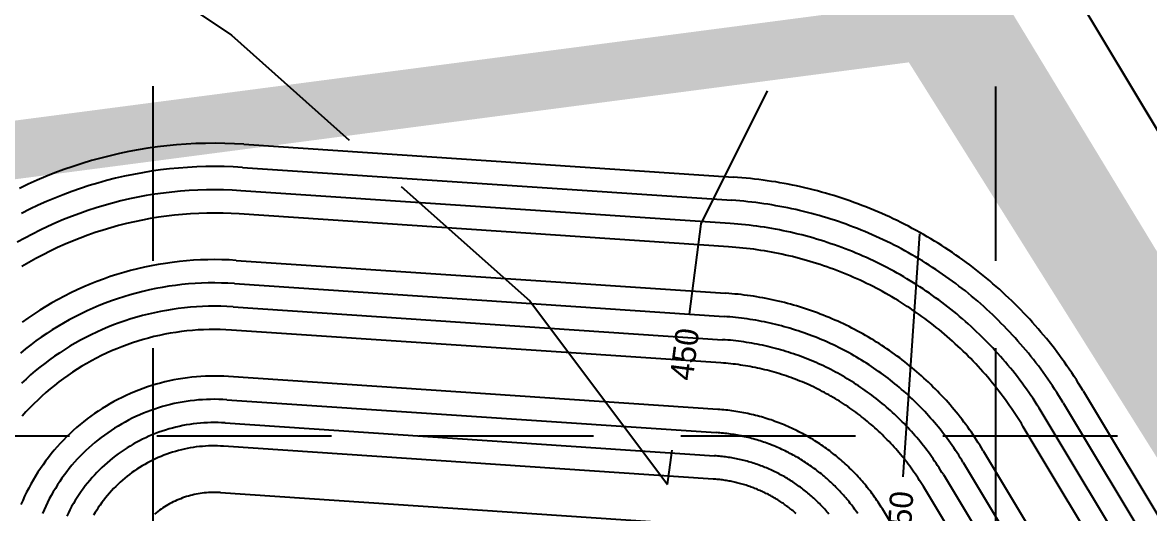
# Model space of a CAD drawing. Header units: inches. Extents: x 2439273 to 2445077, y 7048639 to 7057917.
# Drawn here: x 2442731.7 to 2442925.3, y 7055580.8 to 7055665.1 of the extents above; entities that cross this region are included whole.
import ezdxf
from ezdxf.enums import TextEntityAlignment as Align

# ---------------------------------------------------------------- set-up
doc = ezdxf.new("R2010")
doc.units = ezdxf.units.IN
doc.header["$LTSCALE"] = 300
doc.header["$MEASUREMENT"] = 0
for name, pattern in [('DASHED', [0.29, 0.25, -0.04]), ('DASHEDX2', [0.165, 0.125, -0.04]), ('HIDDEN', [0.375, 0.25, -0.125]), ('PHANTOM', [4.25, 3.5, -0.15, 0.15, -0.15, 0.15, -0.15])]:
    doc.linetypes.add(name, pattern=pattern)
for name, color, linetype in [('BOUNDARY', 24, 'PHANTOM'), ('DRAINAGE_AREA', 250, 'DASHEDX2'), ('EC', 43, 'DASHEDX2'), ('GRID', 254, 'HIDDEN'), ('LIMITS OF DISTURBANCE', 1, 'HIDDEN'), ('new', 3, 'Continuous'), ('PC', 43, 'DASHEDX2')]:
    doc.layers.add(name, color=color, linetype=linetype)
doc.styles.add('TMODELF', font='tmodelf')

msp = doc.modelspace()

# ---------------------------------------------------------------- linework, layer by layer
at = {"layer": 'BOUNDARY', "color": 7, "linetype": 'Continuous', "flags": 128}
msp.add_lwpolyline([(2442876.18, 7055168.29), (2442523.23, 7055757.19), (2442523.23, 7055757.19, 0.076861), (2442876.71, 7055729.81), (2442876.71, 7055729.81), (2443140.66, 7055289.99)], format="xyb", dxfattribs=at)
msp.add_lwpolyline([(2442876.71, 7055729.81), (2443140.66, 7055289.99)], dxfattribs=at)
at = {"layer": 'DRAINAGE_AREA', "color": 7, "linetype": 'DASHED', "const_width": 12, "flags": 128}
msp.add_lwpolyline([(2443106.66, 7052755.35), (2443096.8, 7052982.69), (2443073, 7053091.07), (2443087.96, 7053145.28), (2443138.25, 7053196.62), (2443245.64, 7053250.43), (2443396.74, 7053396.94), (2443402.06, 7053410.98), (2443400.1, 7053435.17), (2443361.75, 7053581.78), (2443355.66, 7053626.05), (2443360.45, 7053690.9), (2443396.83, 7053883.3), (2443421.37, 7054049.31), (2443414.77, 7054126.49), (2443427.59, 7054140.78), (2443497.6, 7054080.11), (2443546.45, 7054074.82), (2443599.67, 7054089.86), (2443685.52, 7054148.73), (2443804.94, 7054275.14), (2443922.68, 7054400.33), (2443990.83, 7054505.4), (2444058.57, 7054642.79), (2444106.47, 7054805.37), (2444125.27, 7054960.81), (2444123.2, 7055116.72), (2444064.64, 7055322.88), (2444010.18, 7055463.55), (2443984.7, 7055528.55), (2443959.04, 7055566.29), (2443932.51, 7055584.7), (2443905.48, 7055590.74), (2443851.57, 7055589.55), (2443765.99, 7055561.71), (2443663.38, 7055510.99), (2443526.32, 7055444.97), (2443425.34, 7055399.43), (2443302.28, 7055347.44), (2443212.92, 7055306.2), (2443135.2, 7055270.14), (2442881.65, 7055688.23), (2442876.71, 7055729.81), (2442799.41, 7055726.7), (2442738.04, 7055727.32), (2442685.42, 7055731.26), (2442624.65, 7055737.58), (2442572.25, 7055746.95), (2442523.23, 7055757.19), (2442430.32, 7055787.75), (2442371.93, 7055810.61), (2442291.41, 7055853.15), (2442173.1, 7055922.06), (2442058.06, 7055991.09), (2441727.23, 7056189.12), (2441528.98, 7056300.85), (2441427.34, 7056352.17), (2441386.01, 7056367.81), (2441347.42, 7056379.61), (2441243.61, 7056401.56), (2441166.77, 7056414.97), (2441045.88, 7056423.53), (2440971.8, 7056416.89), (2440887.42, 7056397.1), (2440803.2, 7056370.56), (2440808.87, 7056305.65), (2440829.52, 7056148.48), (2440839.18, 7056106.98), (2440849.31, 7056074.16), (2440863.85, 7056044.5), (2440887.71, 7056006.48), (2440936.05, 7055957.6), (2441004.91, 7055891.69), (2441064.92, 7055847.87)], dxfattribs=at)
at = {"layer": 'EC', "color": 43, "linetype": 'DASHED', "flags": 128}
for points in [[(2442393.91, 7055751.51), (2442398.75, 7055751.5), (2442427.61, 7055750.56), (2442535.79, 7055714.36), (2442541.08, 7055712.88), (2442545.89, 7055711.6), (2442615.51, 7055699.02), (2442623.72, 7055682.64), (2442647.68, 7055686.76), (2442695.8, 7055673.38), (2442755.31, 7055671.19), (2442767.58, 7055662.95), (2442818.81, 7055617.27), (2442842.48, 7055585.71), (2442844.49, 7055601.25)], [(2442846.27, 7055615), (2442848.28, 7055630.55), (2442859.64, 7055653.36)], [(2442885.77, 7055628.83), (2442882.91, 7055587.05)]]:
    msp.add_lwpolyline(points, dxfattribs=at)
at = {"layer": 'GRID', "linetype": 'HIDDEN', "ltscale": 0.4}
for p, q in [((2442754.12, 7049369.17), (2442754.12, 7057765.42)), ((2442898.88, 7049369.15), (2442898.88, 7057765.42)), ((2439424.76, 7055594.1), (2444925.44, 7055594.1))]:
    msp.add_line(p, q, dxfattribs=at)
at = {"layer": 'LIMITS OF DISTURBANCE', "linetype": 'HIDDEN', "const_width": 10, "flags": 128}
msp.add_lwpolyline([(2442886.99, 7052945.51), (2442895.43, 7053179.56), (2442913.36, 7053306.08), (2442998.8, 7053329.28), (2443093.73, 7053267.07), (2443296.25, 7053331.38), (2443338.44, 7053257.58), (2443392.24, 7053315.57), (2443340.55, 7053361.96), (2443447.09, 7053414.68), (2443517.82, 7053314.09), (2443574.97, 7053356.59), (2443489.91, 7053468.17), (2443446.06, 7053438.95), (2443383.6, 7053614.29), (2443418.05, 7053884.17), (2443327.03, 7054031.84), (2443323.07, 7054052.94), (2443416.73, 7054128.1), (2443524.9, 7054050.3), (2443573.71, 7054048.98), (2443787.41, 7054200.62), (2444024.68, 7054478.24), (2444110.5, 7054653.51), (2444155.29, 7054902.89), (2444160.77, 7055069.77), (2444147.31, 7055200.65), (2444077.57, 7055450.67), (2443950.4, 7055673.72), (2443333.94, 7055400.63), (2443359.36, 7055365.05), (2443134.35, 7055268.48), (2442886.46, 7055663.65), (2442672.88, 7055635.7), (2442663.99, 7055558.19), (2442899.02, 7055169.89), (2442892.76, 7055099.78), (2442914.05, 7055045.94), (2443178.35, 7054615.25), (2442985.45, 7054501.31), (2442726.73, 7054920.14), (2442733.57, 7054854.12), (2442852.43, 7053970.46), (2442450.39, 7053675.08), (2441832.15, 7054504.96), (2441778.69, 7054488.78), (2441880.34, 7054326.59), (2442122.98, 7053975.48), (2442344.49, 7053665.13), (2442528.89, 7053430.2), (2442805.16, 7053043.91), (2442834.55, 7052997.62)], close=True, dxfattribs=at)
at = {"layer": 'new', "color": 3, "linetype": 'PHANTOM', "flags": 128}
msp.add_lwpolyline([(2442876.18, 7055168.29), (2442523.23, 7055757.19), (2442523.23, 7055757.19, 0.076861), (2442876.71, 7055729.81), (2442876.71, 7055729.81), (2443140.66, 7055289.99)], format="xyb", dxfattribs=at)
at = {"layer": 'PC', "color": 24, "linetype": 'Continuous', "flags": 128}
for points in [[(2442769.73, 7055644.21), (2442768.08, 7055644.3), (2442766.42, 7055644.35), (2442764.77, 7055644.38), (2442763.11, 7055644.36), (2442761.46, 7055644.31), (2442759.8, 7055644.22), (2442758.15, 7055644.1), (2442756.51, 7055643.94), (2442754.86, 7055643.75), (2442753.22, 7055643.51), (2442751.59, 7055643.25), (2442749.96, 7055642.95), (2442748.34, 7055642.61), (2442746.73, 7055642.24), (2442745.13, 7055641.83), (2442743.53, 7055641.39), (2442741.95, 7055640.91), (2442740.37, 7055640.4), (2442738.81, 7055639.85), (2442737.26, 7055639.27), (2442735.72, 7055638.66), (2442734.2, 7055638.02), (2442732.69, 7055637.34), (2442731.19, 7055636.62)], [(2442769.73, 7055644.21), (2442853.79, 7055638.56)], [(2442769.46, 7055640.21), (2442767.89, 7055640.3), (2442766.33, 7055640.36), (2442764.76, 7055640.38), (2442763.19, 7055640.36), (2442761.62, 7055640.31), (2442760.06, 7055640.23), (2442758.5, 7055640.11), (2442756.93, 7055639.96), (2442755.38, 7055639.78), (2442753.82, 7055639.56), (2442752.28, 7055639.31), (2442750.74, 7055639.02), (2442749.2, 7055638.7), (2442747.67, 7055638.35), (2442746.15, 7055637.96), (2442744.64, 7055637.54), (2442743.14, 7055637.09), (2442741.65, 7055636.61), (2442740.17, 7055636.09), (2442738.7, 7055635.54), (2442737.24, 7055634.96), (2442735.8, 7055634.35), (2442734.37, 7055633.71), (2442732.95, 7055633.03), (2442731.55, 7055632.33)], [(2442769.46, 7055640.21), (2442853.52, 7055634.57)], [(2442913.86, 7055601.84), (2442913.48, 7055602.46), (2442913.09, 7055603.08), (2442912.7, 7055603.7), (2442912.31, 7055604.32), (2442911.9, 7055604.93), (2442911.49, 7055605.53), (2442911.08, 7055606.14), (2442910.66, 7055606.74), (2442910.23, 7055607.33), (2442909.8, 7055607.92), (2442909.36, 7055608.51), (2442908.92, 7055609.09), (2442908.47, 7055609.67), (2442908.01, 7055610.24), (2442907.55, 7055610.81), (2442907.08, 7055611.38), (2442906.61, 7055611.94), (2442906.14, 7055612.49), (2442905.65, 7055613.04), (2442905.17, 7055613.59), (2442904.68, 7055614.13), (2442904.18, 7055614.67), (2442903.67, 7055615.2), (2442903.17, 7055615.73), (2442902.65, 7055616.25), (2442902.14, 7055616.77), (2442901.61, 7055617.28), (2442901.08, 7055617.78), (2442900.55, 7055618.29), (2442900.01, 7055618.78), (2442899.47, 7055619.28), (2442898.93, 7055619.76), (2442898.37, 7055620.24), (2442897.82, 7055620.72), (2442897.26, 7055621.19), (2442896.69, 7055621.65), (2442896.12, 7055622.11), (2442895.55, 7055622.57), (2442894.97, 7055623.02), (2442894.39, 7055623.46), (2442893.8, 7055623.9), (2442893.21, 7055624.33), (2442892.61, 7055624.75), (2442892.01, 7055625.17), (2442891.41, 7055625.59), (2442890.8, 7055626), (2442890.19, 7055626.4), (2442889.58, 7055626.8), (2442888.96, 7055627.19), (2442888.33, 7055627.57), (2442887.71, 7055627.95), (2442887.08, 7055628.32), (2442886.44, 7055628.69), (2442885.81, 7055629.05), (2442885.17, 7055629.4), (2442884.52, 7055629.75), (2442883.87, 7055630.1), (2442883.22, 7055630.43), (2442882.57, 7055630.76), (2442881.91, 7055631.08), (2442881.25, 7055631.4), (2442880.59, 7055631.71), (2442879.92, 7055632.01), (2442879.26, 7055632.31), (2442878.58, 7055632.6), (2442877.91, 7055632.89), (2442877.23, 7055633.17), (2442876.55, 7055633.44), (2442875.87, 7055633.7), (2442875.19, 7055633.96), (2442874.5, 7055634.21), (2442873.81, 7055634.46), (2442873.12, 7055634.7), (2442872.42, 7055634.93), (2442871.73, 7055635.15), (2442871.03, 7055635.37), (2442870.33, 7055635.58), (2442869.62, 7055635.79), (2442868.92, 7055635.99), (2442868.21, 7055636.18), (2442867.5, 7055636.36), (2442866.79, 7055636.54), (2442866.08, 7055636.71), (2442865.37, 7055636.88), (2442864.65, 7055637.03), (2442863.94, 7055637.18), (2442863.22, 7055637.33), (2442862.5, 7055637.46), (2442861.78, 7055637.59), (2442861.06, 7055637.72), (2442860.34, 7055637.83), (2442859.61, 7055637.94), (2442858.89, 7055638.04), (2442858.16, 7055638.14), (2442857.43, 7055638.22), (2442856.71, 7055638.3), (2442855.98, 7055638.38), (2442855.25, 7055638.44), (2442854.52, 7055638.5), (2442853.79, 7055638.56)], [(2442769.19, 7055636.22), (2442767.71, 7055636.31), (2442766.23, 7055636.36), (2442764.75, 7055636.38), (2442763.27, 7055636.36), (2442761.79, 7055636.32), (2442760.31, 7055636.24), (2442758.84, 7055636.13), (2442757.36, 7055635.99), (2442755.89, 7055635.81), (2442754.43, 7055635.61), (2442752.96, 7055635.37), (2442751.51, 7055635.1), (2442750.06, 7055634.8), (2442748.61, 7055634.46), (2442747.18, 7055634.1), (2442745.75, 7055633.7), (2442744.33, 7055633.28), (2442742.93, 7055632.82), (2442741.53, 7055632.33), (2442740.14, 7055631.81), (2442738.76, 7055631.26), (2442737.4, 7055630.69), (2442736.05, 7055630.08), (2442734.71, 7055629.44), (2442733.39, 7055628.77), (2442732.08, 7055628.08), (2442730.79, 7055627.36)], [(2442853.25, 7055630.57), (2442769.19, 7055636.22)], [(2442910.43, 7055599.78), (2442910.07, 7055600.37), (2442909.71, 7055600.96), (2442909.33, 7055601.55), (2442908.96, 7055602.13), (2442908.58, 7055602.71), (2442908.19, 7055603.28), (2442907.79, 7055603.85), (2442907.4, 7055604.42), (2442906.99, 7055604.98), (2442906.58, 7055605.54), (2442906.17, 7055606.1), (2442905.75, 7055606.65), (2442905.32, 7055607.2), (2442904.89, 7055607.74), (2442904.45, 7055608.28), (2442904.01, 7055608.81), (2442903.57, 7055609.35), (2442903.11, 7055609.87), (2442902.66, 7055610.39), (2442902.2, 7055610.91), (2442901.73, 7055611.42), (2442901.26, 7055611.93), (2442900.78, 7055612.44), (2442900.3, 7055612.94), (2442899.81, 7055613.43), (2442899.32, 7055613.92), (2442898.83, 7055614.41), (2442898.33, 7055614.89), (2442897.82, 7055615.36), (2442897.31, 7055615.83), (2442896.8, 7055616.3), (2442896.28, 7055616.76), (2442895.76, 7055617.22), (2442895.23, 7055617.67), (2442894.7, 7055618.11), (2442894.16, 7055618.55), (2442893.63, 7055618.99), (2442893.08, 7055619.42), (2442892.53, 7055619.84), (2442891.98, 7055620.26), (2442891.42, 7055620.68), (2442890.86, 7055621.09), (2442890.3, 7055621.49), (2442889.73, 7055621.89), (2442889.16, 7055622.28), (2442888.59, 7055622.67), (2442888.01, 7055623.05), (2442887.42, 7055623.42), (2442886.84, 7055623.79), (2442886.25, 7055624.16), (2442885.65, 7055624.52), (2442885.06, 7055624.87), (2442884.46, 7055625.22), (2442883.85, 7055625.56), (2442883.25, 7055625.9), (2442882.64, 7055626.23), (2442882.02, 7055626.55), (2442881.41, 7055626.87), (2442880.79, 7055627.18), (2442880.17, 7055627.49), (2442879.54, 7055627.79), (2442878.91, 7055628.08), (2442878.28, 7055628.37), (2442877.65, 7055628.65), (2442877.01, 7055628.93), (2442876.37, 7055629.2), (2442875.73, 7055629.46), (2442875.09, 7055629.72), (2442874.44, 7055629.97), (2442873.79, 7055630.21), (2442873.14, 7055630.45), (2442872.49, 7055630.68), (2442871.83, 7055630.91), (2442871.17, 7055631.13), (2442870.51, 7055631.34), (2442869.85, 7055631.55), (2442869.19, 7055631.75), (2442868.52, 7055631.94), (2442867.85, 7055632.13), (2442867.19, 7055632.31), (2442866.51, 7055632.49), (2442865.84, 7055632.66), (2442865.17, 7055632.82), (2442864.49, 7055632.97), (2442863.81, 7055633.12), (2442863.14, 7055633.26), (2442862.45, 7055633.4), (2442861.77, 7055633.53), (2442861.09, 7055633.65), (2442860.41, 7055633.77), (2442859.72, 7055633.88), (2442859.04, 7055633.98), (2442858.35, 7055634.08), (2442857.66, 7055634.17), (2442856.97, 7055634.25), (2442856.28, 7055634.33), (2442855.59, 7055634.4), (2442854.9, 7055634.46), (2442854.21, 7055634.52), (2442853.52, 7055634.57)], [(2442768.92, 7055632.23), (2442767.53, 7055632.31), (2442766.14, 7055632.36), (2442764.75, 7055632.38), (2442763.35, 7055632.36), (2442761.96, 7055632.32), (2442760.57, 7055632.25), (2442759.18, 7055632.14), (2442757.79, 7055632.01), (2442756.41, 7055631.84), (2442755.03, 7055631.65), (2442753.65, 7055631.43), (2442752.28, 7055631.17), (2442750.92, 7055630.89), (2442749.56, 7055630.57), (2442748.21, 7055630.23), (2442746.86, 7055629.86), (2442745.53, 7055629.46), (2442744.2, 7055629.03), (2442742.89, 7055628.57), (2442741.58, 7055628.08), (2442740.29, 7055627.56), (2442739, 7055627.02), (2442737.73, 7055626.45), (2442736.47, 7055625.85), (2442735.23, 7055625.22), (2442734, 7055624.57), (2442732.78, 7055623.89), (2442731.58, 7055623.18)], [(2442852.98, 7055626.58), (2442768.92, 7055632.23)], [(2442907, 7055597.72), (2442906.66, 7055598.28), (2442906.32, 7055598.84), (2442905.97, 7055599.39), (2442905.61, 7055599.94), (2442905.25, 7055600.49), (2442904.88, 7055601.03), (2442904.51, 7055601.57), (2442904.13, 7055602.1), (2442903.75, 7055602.64), (2442903.37, 7055603.16), (2442902.97, 7055603.69), (2442902.58, 7055604.21), (2442902.17, 7055604.73), (2442901.77, 7055605.24), (2442901.36, 7055605.75), (2442900.94, 7055606.25), (2442900.52, 7055606.76), (2442900.09, 7055607.25), (2442899.66, 7055607.75), (2442899.22, 7055608.23), (2442898.78, 7055608.72), (2442898.34, 7055609.2), (2442897.89, 7055609.68), (2442897.43, 7055610.15), (2442896.97, 7055610.61), (2442896.51, 7055611.08), (2442896.04, 7055611.54), (2442895.57, 7055611.99), (2442895.09, 7055612.44), (2442894.61, 7055612.88), (2442894.13, 7055613.32), (2442893.64, 7055613.76), (2442893.14, 7055614.19), (2442892.65, 7055614.61), (2442892.14, 7055615.04), (2442891.64, 7055615.45), (2442891.13, 7055615.86), (2442890.62, 7055616.27), (2442890.1, 7055616.67), (2442889.58, 7055617.07), (2442889.05, 7055617.46), (2442888.52, 7055617.84), (2442887.99, 7055618.22), (2442887.45, 7055618.6), (2442886.91, 7055618.97), (2442886.37, 7055619.34), (2442885.82, 7055619.7), (2442885.27, 7055620.05), (2442884.72, 7055620.4), (2442884.16, 7055620.75), (2442883.6, 7055621.09), (2442883.04, 7055621.42), (2442882.47, 7055621.75), (2442881.9, 7055622.07), (2442881.33, 7055622.39), (2442880.75, 7055622.7), (2442880.17, 7055623), (2442879.59, 7055623.3), (2442879, 7055623.6), (2442878.42, 7055623.89), (2442877.83, 7055624.17), (2442877.23, 7055624.45), (2442876.64, 7055624.72), (2442876.04, 7055624.99), (2442875.44, 7055625.25), (2442874.83, 7055625.5), (2442874.23, 7055625.75), (2442873.62, 7055625.99), (2442873.01, 7055626.23), (2442872.4, 7055626.46), (2442871.78, 7055626.69), (2442871.17, 7055626.91), (2442870.55, 7055627.12), (2442869.92, 7055627.33), (2442869.3, 7055627.53), (2442868.68, 7055627.73), (2442868.05, 7055627.92), (2442867.42, 7055628.1), (2442866.79, 7055628.28), (2442866.16, 7055628.45), (2442865.52, 7055628.61), (2442864.89, 7055628.77), (2442864.25, 7055628.92), (2442863.61, 7055629.07), (2442862.97, 7055629.21), (2442862.33, 7055629.35), (2442861.69, 7055629.47), (2442861.05, 7055629.6), (2442860.4, 7055629.71), (2442859.76, 7055629.82), (2442859.11, 7055629.93), (2442858.46, 7055630.02), (2442857.81, 7055630.11), (2442857.16, 7055630.2), (2442856.51, 7055630.28), (2442855.86, 7055630.35), (2442855.21, 7055630.41), (2442854.56, 7055630.47), (2442853.91, 7055630.53), (2442853.25, 7055630.57)], [(2442903.57, 7055595.66), (2442903.25, 7055596.19), (2442902.93, 7055596.71), (2442902.6, 7055597.23), (2442902.26, 7055597.75), (2442901.92, 7055598.26), (2442901.58, 7055598.78), (2442901.23, 7055599.28), (2442900.87, 7055599.79), (2442900.51, 7055600.29), (2442900.15, 7055600.79), (2442899.78, 7055601.28), (2442899.41, 7055601.77), (2442899.03, 7055602.26), (2442898.65, 7055602.74), (2442898.26, 7055603.22), (2442897.87, 7055603.69), (2442897.47, 7055604.17), (2442897.07, 7055604.63), (2442896.66, 7055605.1), (2442896.25, 7055605.56), (2442895.84, 7055606.01), (2442895.42, 7055606.47), (2442894.99, 7055606.91), (2442894.57, 7055607.36), (2442894.13, 7055607.8), (2442893.7, 7055608.23), (2442893.26, 7055608.66), (2442892.81, 7055609.09), (2442892.36, 7055609.51), (2442891.91, 7055609.93), (2442891.45, 7055610.35), (2442890.99, 7055610.76), (2442890.53, 7055611.16), (2442890.06, 7055611.56), (2442889.59, 7055611.96), (2442889.11, 7055612.35), (2442888.63, 7055612.74), (2442888.15, 7055613.12), (2442887.66, 7055613.5), (2442887.17, 7055613.87), (2442886.68, 7055614.24), (2442886.18, 7055614.6), (2442885.68, 7055614.96), (2442885.17, 7055615.31), (2442884.66, 7055615.66), (2442884.15, 7055616.01), (2442883.64, 7055616.35), (2442883.12, 7055616.68), (2442882.6, 7055617.01), (2442882.07, 7055617.33), (2442881.55, 7055617.65), (2442881.02, 7055617.97), (2442880.48, 7055618.27), (2442879.95, 7055618.58), (2442879.41, 7055618.88), (2442878.86, 7055619.17), (2442878.32, 7055619.46), (2442877.77, 7055619.74), (2442877.22, 7055620.02), (2442876.67, 7055620.29), (2442876.11, 7055620.56), (2442875.55, 7055620.82), (2442874.99, 7055621.07), (2442874.43, 7055621.33), (2442873.86, 7055621.57), (2442873.3, 7055621.81), (2442872.73, 7055622.04), (2442872.15, 7055622.27), (2442871.58, 7055622.5), (2442871, 7055622.71), (2442870.42, 7055622.93), (2442869.84, 7055623.13), (2442869.26, 7055623.33), (2442868.68, 7055623.53), (2442868.09, 7055623.72), (2442867.5, 7055623.9), (2442866.91, 7055624.08), (2442866.32, 7055624.25), (2442865.73, 7055624.42), (2442865.13, 7055624.58), (2442864.53, 7055624.74), (2442863.94, 7055624.89), (2442863.34, 7055625.03), (2442862.74, 7055625.17), (2442862.13, 7055625.3), (2442861.53, 7055625.43), (2442860.93, 7055625.55), (2442860.32, 7055625.66), (2442859.71, 7055625.77), (2442859.11, 7055625.88), (2442858.5, 7055625.97), (2442857.89, 7055626.06), (2442857.28, 7055626.15), (2442856.67, 7055626.23), (2442856.05, 7055626.3), (2442855.44, 7055626.37), (2442854.83, 7055626.43), (2442854.21, 7055626.49), (2442853.6, 7055626.54), (2442852.98, 7055626.58)], [(2442768.39, 7055624.25), (2442767.17, 7055624.32), (2442765.95, 7055624.36), (2442764.73, 7055624.38), (2442763.51, 7055624.36), (2442762.29, 7055624.33), (2442761.08, 7055624.26), (2442759.86, 7055624.17), (2442758.65, 7055624.05), (2442757.43, 7055623.91), (2442756.23, 7055623.74), (2442755.02, 7055623.55), (2442753.82, 7055623.32), (2442752.63, 7055623.07), (2442751.44, 7055622.8), (2442750.26, 7055622.5), (2442749.08, 7055622.17), (2442747.92, 7055621.82), (2442746.76, 7055621.45), (2442745.61, 7055621.04), (2442744.46, 7055620.62), (2442743.33, 7055620.17), (2442742.21, 7055619.69), (2442741.09, 7055619.19), (2442739.99, 7055618.66), (2442738.9, 7055618.12), (2442737.83, 7055617.54), (2442736.76, 7055616.95), (2442735.71, 7055616.33), (2442734.67, 7055615.69), (2442733.65, 7055615.03), (2442732.64, 7055614.34), (2442731.65, 7055613.63)], [(2442768.39, 7055624.25), (2442852.45, 7055618.6)], [(2442768.12, 7055620.26), (2442766.99, 7055620.32), (2442765.86, 7055620.36), (2442764.72, 7055620.38), (2442763.59, 7055620.37), (2442762.46, 7055620.33), (2442761.33, 7055620.27), (2442760.2, 7055620.19), (2442759.07, 7055620.08), (2442757.95, 7055619.94), (2442756.83, 7055619.79), (2442755.71, 7055619.6), (2442754.6, 7055619.4), (2442753.49, 7055619.17), (2442752.38, 7055618.91), (2442751.29, 7055618.63), (2442750.19, 7055618.33), (2442749.11, 7055618.01), (2442748.03, 7055617.66), (2442746.96, 7055617.28), (2442745.9, 7055616.89), (2442744.85, 7055616.47), (2442743.81, 7055616.02), (2442742.78, 7055615.56), (2442741.75, 7055615.07), (2442740.74, 7055614.56), (2442739.74, 7055614.03), (2442738.75, 7055613.48), (2442737.78, 7055612.9), (2442736.81, 7055612.31), (2442735.86, 7055611.69), (2442734.93, 7055611.06), (2442734.01, 7055610.4), (2442733.1, 7055609.72), (2442732.21, 7055609.03), (2442731.33, 7055608.31)], [(2442768.12, 7055620.26), (2442852.18, 7055614.61)], [(2442896.71, 7055591.54), (2442896.43, 7055592.01), (2442896.15, 7055592.46), (2442895.86, 7055592.92), (2442895.57, 7055593.37), (2442895.27, 7055593.82), (2442894.97, 7055594.27), (2442894.66, 7055594.71), (2442894.35, 7055595.15), (2442894.04, 7055595.59), (2442893.72, 7055596.03), (2442893.39, 7055596.46), (2442893.07, 7055596.89), (2442892.74, 7055597.32), (2442892.4, 7055597.74), (2442892.06, 7055598.16), (2442891.72, 7055598.57), (2442891.37, 7055598.99), (2442891.02, 7055599.4), (2442890.67, 7055599.8), (2442890.31, 7055600.2), (2442889.94, 7055600.6), (2442889.58, 7055601), (2442889.21, 7055601.39), (2442888.83, 7055601.78), (2442888.45, 7055602.16), (2442888.07, 7055602.54), (2442887.69, 7055602.92), (2442887.3, 7055603.3), (2442886.91, 7055603.67), (2442886.51, 7055604.03), (2442886.11, 7055604.39), (2442885.71, 7055604.75), (2442885.3, 7055605.11), (2442884.89, 7055605.46), (2442884.48, 7055605.8), (2442884.06, 7055606.15), (2442883.64, 7055606.49), (2442883.22, 7055606.82), (2442882.79, 7055607.15), (2442882.36, 7055607.48), (2442881.93, 7055607.8), (2442881.49, 7055608.12), (2442881.05, 7055608.43), (2442880.61, 7055608.74), (2442880.17, 7055609.05), (2442879.72, 7055609.35), (2442879.27, 7055609.64), (2442878.82, 7055609.94), (2442878.36, 7055610.22), (2442877.9, 7055610.51), (2442877.44, 7055610.79), (2442876.98, 7055611.06), (2442876.51, 7055611.33), (2442876.04, 7055611.6), (2442875.57, 7055611.86), (2442875.09, 7055612.11), (2442874.62, 7055612.37), (2442874.14, 7055612.61), (2442873.66, 7055612.86), (2442873.17, 7055613.1), (2442872.69, 7055613.33), (2442872.2, 7055613.56), (2442871.71, 7055613.78), (2442871.21, 7055614), (2442870.72, 7055614.22), (2442870.22, 7055614.42), (2442869.72, 7055614.63), (2442869.22, 7055614.83), (2442868.72, 7055615.03), (2442868.21, 7055615.22), (2442867.71, 7055615.4), (2442867.2, 7055615.58), (2442866.69, 7055615.76), (2442866.18, 7055615.93), (2442865.66, 7055616.09), (2442865.15, 7055616.26), (2442864.63, 7055616.41), (2442864.12, 7055616.56), (2442863.6, 7055616.71), (2442863.08, 7055616.85), (2442862.55, 7055616.99), (2442862.03, 7055617.12), (2442861.51, 7055617.24), (2442860.98, 7055617.36), (2442860.45, 7055617.48), (2442859.93, 7055617.59), (2442859.4, 7055617.7), (2442858.87, 7055617.8), (2442858.34, 7055617.89), (2442857.8, 7055617.98), (2442857.27, 7055618.07), (2442856.74, 7055618.15), (2442856.2, 7055618.22), (2442855.67, 7055618.29), (2442855.13, 7055618.36), (2442854.6, 7055618.42), (2442854.06, 7055618.47), (2442853.52, 7055618.52), (2442852.99, 7055618.56), (2442852.45, 7055618.6)], [(2442767.85, 7055616.27), (2442766.81, 7055616.33), (2442765.76, 7055616.36), (2442764.72, 7055616.38), (2442763.67, 7055616.37), (2442762.63, 7055616.33), (2442761.58, 7055616.28), (2442760.54, 7055616.2), (2442759.5, 7055616.1), (2442758.46, 7055615.98), (2442757.43, 7055615.83), (2442756.4, 7055615.66), (2442755.37, 7055615.47), (2442754.34, 7055615.26), (2442753.33, 7055615.03), (2442752.31, 7055614.77), (2442751.31, 7055614.49), (2442750.3, 7055614.19), (2442749.31, 7055613.86), (2442748.32, 7055613.52), (2442747.34, 7055613.15), (2442746.37, 7055612.77), (2442745.41, 7055612.36), (2442744.46, 7055611.93), (2442743.51, 7055611.48), (2442742.58, 7055611.01), (2442741.66, 7055610.52), (2442740.74, 7055610.01), (2442739.84, 7055609.48), (2442738.95, 7055608.93), (2442738.08, 7055608.36), (2442737.21, 7055607.77), (2442736.36, 7055607.17), (2442735.52, 7055606.54), (2442734.7, 7055605.9), (2442733.89, 7055605.24), (2442733.09, 7055604.56), (2442732.31, 7055603.86), (2442731.55, 7055603.15)], [(2442767.85, 7055616.27), (2442851.91, 7055610.62)], [(2442893.28, 7055589.49), (2442893.02, 7055589.91), (2442892.76, 7055590.34), (2442892.49, 7055590.76), (2442892.22, 7055591.18), (2442891.94, 7055591.6), (2442891.66, 7055592.02), (2442891.38, 7055592.43), (2442891.09, 7055592.84), (2442890.8, 7055593.25), (2442890.5, 7055593.65), (2442890.2, 7055594.05), (2442889.9, 7055594.45), (2442889.59, 7055594.84), (2442889.28, 7055595.24), (2442888.96, 7055595.63), (2442888.65, 7055596.01), (2442888.32, 7055596.4), (2442888, 7055596.78), (2442887.67, 7055597.15), (2442887.33, 7055597.53), (2442887, 7055597.9), (2442886.66, 7055598.26), (2442886.31, 7055598.63), (2442885.96, 7055598.99), (2442885.61, 7055599.35), (2442885.26, 7055599.7), (2442884.9, 7055600.05), (2442884.54, 7055600.4), (2442884.18, 7055600.74), (2442883.81, 7055601.08), (2442883.44, 7055601.42), (2442883.06, 7055601.75), (2442882.69, 7055602.08), (2442882.3, 7055602.41), (2442881.92, 7055602.73), (2442881.53, 7055603.05), (2442881.14, 7055603.36), (2442880.75, 7055603.67), (2442880.36, 7055603.98), (2442879.96, 7055604.28), (2442879.56, 7055604.58), (2442879.15, 7055604.88), (2442878.74, 7055605.17), (2442878.33, 7055605.45), (2442877.92, 7055605.74), (2442877.5, 7055606.02), (2442877.09, 7055606.29), (2442876.67, 7055606.56), (2442876.24, 7055606.83), (2442875.82, 7055607.09), (2442875.39, 7055607.35), (2442874.96, 7055607.61), (2442874.52, 7055607.86), (2442874.09, 7055608.11), (2442873.65, 7055608.35), (2442873.21, 7055608.59), (2442872.76, 7055608.82), (2442872.32, 7055609.05), (2442871.87, 7055609.28), (2442871.42, 7055609.5), (2442870.97, 7055609.71), (2442870.52, 7055609.93), (2442870.06, 7055610.13), (2442869.6, 7055610.34), (2442869.15, 7055610.54), (2442868.68, 7055610.73), (2442868.22, 7055610.92), (2442867.76, 7055611.11), (2442867.29, 7055611.29), (2442866.82, 7055611.47), (2442866.35, 7055611.64), (2442865.88, 7055611.81), (2442865.4, 7055611.97), (2442864.93, 7055612.13), (2442864.45, 7055612.28), (2442863.97, 7055612.43), (2442863.5, 7055612.58), (2442863.01, 7055612.72), (2442862.53, 7055612.85), (2442862.05, 7055612.98), (2442861.56, 7055613.11), (2442861.08, 7055613.23), (2442860.59, 7055613.35), (2442860.1, 7055613.46), (2442859.61, 7055613.57), (2442859.12, 7055613.67), (2442858.63, 7055613.77), (2442858.14, 7055613.86), (2442857.65, 7055613.95), (2442857.15, 7055614.04), (2442856.66, 7055614.11), (2442856.16, 7055614.19), (2442855.67, 7055614.26), (2442855.17, 7055614.32), (2442854.67, 7055614.38), (2442854.18, 7055614.44), (2442853.68, 7055614.49), (2442853.18, 7055614.53), (2442852.68, 7055614.57), (2442852.18, 7055614.61)], [(2442767.58, 7055612.28), (2442766.63, 7055612.33), (2442765.67, 7055612.36), (2442764.71, 7055612.38), (2442763.75, 7055612.37), (2442762.79, 7055612.34), (2442761.84, 7055612.29), (2442760.88, 7055612.22), (2442759.93, 7055612.12), (2442758.98, 7055612.01), (2442758.03, 7055611.88), (2442757.08, 7055611.72), (2442756.14, 7055611.55), (2442755.2, 7055611.35), (2442754.27, 7055611.14), (2442753.34, 7055610.9), (2442752.42, 7055610.65), (2442751.5, 7055610.37), (2442750.59, 7055610.07), (2442749.68, 7055609.76), (2442748.78, 7055609.42), (2442747.89, 7055609.07), (2442747.01, 7055608.69), (2442746.14, 7055608.3), (2442745.27, 7055607.89), (2442744.42, 7055607.46), (2442743.57, 7055607.01), (2442742.74, 7055606.54), (2442741.91, 7055606.05), (2442741.09, 7055605.55), (2442740.29, 7055605.03), (2442739.5, 7055604.49), (2442738.72, 7055603.93), (2442737.95, 7055603.36), (2442737.19, 7055602.77), (2442736.45, 7055602.17), (2442735.72, 7055601.54), (2442735.01, 7055600.91), (2442734.31, 7055600.25), (2442733.62, 7055599.59), (2442732.95, 7055598.9), (2442732.29, 7055598.21), (2442731.65, 7055597.49)], [(2442851.64, 7055606.63), (2442767.58, 7055612.28)], [(2442889.85, 7055587.43), (2442889.61, 7055587.82), (2442889.37, 7055588.22), (2442889.12, 7055588.61), (2442888.87, 7055588.99), (2442888.61, 7055589.38), (2442888.36, 7055589.76), (2442888.09, 7055590.14), (2442887.83, 7055590.52), (2442887.56, 7055590.9), (2442887.29, 7055591.27), (2442887.01, 7055591.64), (2442886.73, 7055592.01), (2442886.44, 7055592.37), (2442886.16, 7055592.74), (2442885.87, 7055593.1), (2442885.57, 7055593.45), (2442885.27, 7055593.81), (2442884.97, 7055594.16), (2442884.67, 7055594.51), (2442884.36, 7055594.85), (2442884.05, 7055595.19), (2442883.74, 7055595.53), (2442883.42, 7055595.87), (2442883.1, 7055596.2), (2442882.77, 7055596.53), (2442882.45, 7055596.86), (2442882.12, 7055597.18), (2442881.78, 7055597.5), (2442881.45, 7055597.82), (2442881.11, 7055598.13), (2442880.76, 7055598.44), (2442880.42, 7055598.75), (2442880.07, 7055599.05), (2442879.72, 7055599.35), (2442879.37, 7055599.65), (2442879.01, 7055599.94), (2442878.65, 7055600.23), (2442878.29, 7055600.52), (2442877.92, 7055600.8), (2442877.55, 7055601.08), (2442877.18, 7055601.36), (2442876.81, 7055601.63), (2442876.43, 7055601.9), (2442876.05, 7055602.17), (2442875.67, 7055602.43), (2442875.29, 7055602.69), (2442874.9, 7055602.94), (2442874.51, 7055603.19), (2442874.12, 7055603.44), (2442873.73, 7055603.68), (2442873.33, 7055603.92), (2442872.94, 7055604.16), (2442872.54, 7055604.39), (2442872.13, 7055604.62), (2442871.73, 7055604.84), (2442871.32, 7055605.06), (2442870.91, 7055605.28), (2442870.5, 7055605.49), (2442870.09, 7055605.7), (2442869.67, 7055605.9), (2442869.26, 7055606.1), (2442868.84, 7055606.3), (2442868.42, 7055606.49), (2442868, 7055606.68), (2442867.57, 7055606.86), (2442867.15, 7055607.04), (2442866.72, 7055607.22), (2442866.29, 7055607.39), (2442865.86, 7055607.55), (2442865.43, 7055607.72), (2442864.99, 7055607.88), (2442864.56, 7055608.03), (2442864.12, 7055608.18), (2442863.68, 7055608.33), (2442863.24, 7055608.47), (2442862.8, 7055608.61), (2442862.36, 7055608.74), (2442861.91, 7055608.87), (2442861.47, 7055609), (2442861.02, 7055609.12), (2442860.57, 7055609.23), (2442860.13, 7055609.35), (2442859.68, 7055609.45), (2442859.23, 7055609.56), (2442858.77, 7055609.66), (2442858.32, 7055609.75), (2442857.87, 7055609.84), (2442857.41, 7055609.93), (2442856.96, 7055610.01), (2442856.5, 7055610.09), (2442856.05, 7055610.16), (2442855.59, 7055610.23), (2442855.13, 7055610.29), (2442854.67, 7055610.35), (2442854.21, 7055610.41), (2442853.75, 7055610.46), (2442853.29, 7055610.51), (2442852.83, 7055610.55), (2442852.37, 7055610.59), (2442851.91, 7055610.62)], [(2442886.42, 7055585.37), (2442886.2, 7055585.73), (2442885.98, 7055586.09), (2442885.75, 7055586.45), (2442885.52, 7055586.81), (2442885.29, 7055587.16), (2442885.05, 7055587.51), (2442884.81, 7055587.86), (2442884.57, 7055588.21), (2442884.32, 7055588.55), (2442884.07, 7055588.89), (2442883.82, 7055589.23), (2442883.56, 7055589.57), (2442883.3, 7055589.9), (2442883.04, 7055590.24), (2442882.77, 7055590.57), (2442882.5, 7055590.89), (2442882.23, 7055591.22), (2442881.95, 7055591.54), (2442881.67, 7055591.86), (2442881.39, 7055592.17), (2442881.1, 7055592.49), (2442880.82, 7055592.8), (2442880.52, 7055593.11), (2442880.23, 7055593.41), (2442879.93, 7055593.71), (2442879.63, 7055594.01), (2442879.33, 7055594.31), (2442879.03, 7055594.6), (2442878.72, 7055594.89), (2442878.41, 7055595.18), (2442878.09, 7055595.47), (2442877.78, 7055595.75), (2442877.46, 7055596.03), (2442877.13, 7055596.3), (2442876.81, 7055596.57), (2442876.48, 7055596.84), (2442876.15, 7055597.11), (2442875.82, 7055597.37), (2442875.48, 7055597.63), (2442875.15, 7055597.89), (2442874.81, 7055598.14), (2442874.46, 7055598.39), (2442874.12, 7055598.64), (2442873.77, 7055598.88), (2442873.42, 7055599.12), (2442873.07, 7055599.36), (2442872.72, 7055599.59), (2442872.36, 7055599.82), (2442872, 7055600.05), (2442871.64, 7055600.27), (2442871.28, 7055600.49), (2442870.92, 7055600.7), (2442870.55, 7055600.92), (2442870.18, 7055601.13), (2442869.81, 7055601.33), (2442869.44, 7055601.53), (2442869.06, 7055601.73), (2442868.69, 7055601.92), (2442868.31, 7055602.12), (2442867.93, 7055602.3), (2442867.54, 7055602.49), (2442867.16, 7055602.67), (2442866.78, 7055602.84), (2442866.39, 7055603.01), (2442866, 7055603.18), (2442865.61, 7055603.35), (2442865.22, 7055603.51), (2442864.82, 7055603.67), (2442864.43, 7055603.82), (2442864.03, 7055603.97), (2442863.63, 7055604.11), (2442863.23, 7055604.26), (2442862.83, 7055604.39), (2442862.43, 7055604.53), (2442862.03, 7055604.66), (2442861.62, 7055604.79), (2442861.22, 7055604.91), (2442860.81, 7055605.03), (2442860.4, 7055605.14), (2442859.99, 7055605.25), (2442859.58, 7055605.36), (2442859.17, 7055605.46), (2442858.76, 7055605.56), (2442858.35, 7055605.66), (2442857.93, 7055605.75), (2442857.52, 7055605.83), (2442857.1, 7055605.92), (2442856.69, 7055606), (2442856.27, 7055606.07), (2442855.85, 7055606.14), (2442855.43, 7055606.21), (2442855.01, 7055606.27), (2442854.59, 7055606.33), (2442854.17, 7055606.39), (2442853.75, 7055606.44), (2442853.33, 7055606.48), (2442852.91, 7055606.53), (2442852.49, 7055606.56), (2442852.07, 7055606.6), (2442851.64, 7055606.63)], [(2442767.05, 7055604.3), (2442766.26, 7055604.34), (2442765.48, 7055604.37), (2442764.7, 7055604.38), (2442763.91, 7055604.37), (2442763.13, 7055604.34), (2442762.35, 7055604.3), (2442761.56, 7055604.24), (2442760.78, 7055604.17), (2442760.01, 7055604.08), (2442759.23, 7055603.97), (2442758.46, 7055603.84), (2442757.68, 7055603.7), (2442756.92, 7055603.54), (2442756.15, 7055603.36), (2442755.39, 7055603.17), (2442754.64, 7055602.96), (2442753.89, 7055602.73), (2442753.14, 7055602.49), (2442752.4, 7055602.23), (2442751.67, 7055601.96), (2442750.94, 7055601.67), (2442750.22, 7055601.36), (2442749.5, 7055601.04), (2442748.79, 7055600.7), (2442748.09, 7055600.35), (2442747.4, 7055599.98), (2442746.72, 7055599.6), (2442746.04, 7055599.2), (2442745.37, 7055598.79), (2442744.72, 7055598.36), (2442744.07, 7055597.92), (2442743.43, 7055597.47), (2442742.8, 7055597), (2442742.18, 7055596.52), (2442741.58, 7055596.02), (2442740.98, 7055595.51), (2442740.39, 7055594.99), (2442739.82, 7055594.46), (2442739.26, 7055593.91), (2442738.71, 7055593.35), (2442738.17, 7055592.78), (2442737.64, 7055592.2), (2442737.13, 7055591.61), (2442736.63, 7055591), (2442736.15, 7055590.39), (2442735.67, 7055589.76), (2442735.22, 7055589.13), (2442734.77, 7055588.48), (2442734.34, 7055587.83), (2442733.92, 7055587.16), (2442733.52, 7055586.49), (2442733.13, 7055585.81), (2442732.76, 7055585.12), (2442732.41, 7055584.42), (2442732.06, 7055583.71), (2442731.74, 7055583), (2442731.43, 7055582.28)], [(2442851.11, 7055598.65), (2442767.05, 7055604.3)], [(2442766.78, 7055600.3), (2442766.08, 7055600.34), (2442765.39, 7055600.37), (2442764.69, 7055600.38), (2442763.99, 7055600.37), (2442763.3, 7055600.35), (2442762.6, 7055600.31), (2442761.91, 7055600.26), (2442761.21, 7055600.19), (2442760.52, 7055600.11), (2442759.83, 7055600.01), (2442759.14, 7055599.9), (2442758.46, 7055599.77), (2442757.77, 7055599.63), (2442757.1, 7055599.48), (2442756.42, 7055599.3), (2442755.75, 7055599.12), (2442755.08, 7055598.92), (2442754.42, 7055598.7), (2442753.76, 7055598.47), (2442753.11, 7055598.23), (2442752.46, 7055597.97), (2442751.82, 7055597.7), (2442751.18, 7055597.41), (2442750.55, 7055597.11), (2442749.93, 7055596.8), (2442749.32, 7055596.47), (2442748.71, 7055596.13), (2442748.11, 7055595.78), (2442747.51, 7055595.41), (2442746.93, 7055595.03), (2442746.35, 7055594.64), (2442745.79, 7055594.24), (2442745.23, 7055593.82), (2442744.68, 7055593.39), (2442744.14, 7055592.95), (2442743.61, 7055592.5), (2442743.09, 7055592.03), (2442742.58, 7055591.56), (2442742.08, 7055591.07), (2442741.59, 7055590.58), (2442741.11, 7055590.07), (2442740.64, 7055589.55), (2442740.19, 7055589.03), (2442739.74, 7055588.49), (2442739.31, 7055587.94), (2442738.89, 7055587.39), (2442738.48, 7055586.82), (2442738.09, 7055586.25), (2442737.71, 7055585.66), (2442737.34, 7055585.07), (2442736.98, 7055584.48), (2442736.63, 7055583.87), (2442736.3, 7055583.26), (2442735.99, 7055582.64), (2442735.68, 7055582.01), (2442735.39, 7055581.37), (2442735.12, 7055580.73)], [(2442766.78, 7055600.3), (2442850.84, 7055594.66)], [(2442913.86, 7055601.84), (2443118.19, 7055261.36)], [(2442879.56, 7055581.25), (2442879.38, 7055581.55), (2442879.2, 7055581.84), (2442879.01, 7055582.14), (2442878.83, 7055582.43), (2442878.63, 7055582.72), (2442878.44, 7055583), (2442878.24, 7055583.29), (2442878.04, 7055583.57), (2442877.84, 7055583.86), (2442877.64, 7055584.14), (2442877.43, 7055584.41), (2442877.22, 7055584.69), (2442877.01, 7055584.96), (2442876.79, 7055585.23), (2442876.57, 7055585.5), (2442876.35, 7055585.77), (2442876.13, 7055586.04), (2442875.9, 7055586.3), (2442875.68, 7055586.56), (2442875.44, 7055586.82), (2442875.21, 7055587.08), (2442874.98, 7055587.33), (2442874.74, 7055587.58), (2442874.5, 7055587.83), (2442874.25, 7055588.08), (2442874.01, 7055588.32), (2442873.76, 7055588.57), (2442873.51, 7055588.81), (2442873.26, 7055589.05), (2442873, 7055589.28), (2442872.75, 7055589.51), (2442872.49, 7055589.74), (2442872.23, 7055589.97), (2442871.96, 7055590.2), (2442871.7, 7055590.42), (2442871.43, 7055590.64), (2442871.16, 7055590.86), (2442870.89, 7055591.07), (2442870.61, 7055591.29), (2442870.34, 7055591.5), (2442870.06, 7055591.7), (2442869.78, 7055591.91), (2442869.5, 7055592.11), (2442869.21, 7055592.31), (2442868.93, 7055592.5), (2442868.64, 7055592.7), (2442868.35, 7055592.89), (2442868.06, 7055593.08), (2442867.77, 7055593.26), (2442867.47, 7055593.44), (2442867.17, 7055593.62), (2442866.88, 7055593.8), (2442866.58, 7055593.97), (2442866.27, 7055594.14), (2442865.97, 7055594.31), (2442865.67, 7055594.48), (2442865.36, 7055594.64), (2442865.05, 7055594.8), (2442864.74, 7055594.95), (2442864.43, 7055595.11), (2442864.12, 7055595.26), (2442863.8, 7055595.4), (2442863.49, 7055595.55), (2442863.17, 7055595.69), (2442862.85, 7055595.83), (2442862.53, 7055595.96), (2442862.21, 7055596.09), (2442861.89, 7055596.22), (2442861.57, 7055596.35), (2442861.24, 7055596.47), (2442860.92, 7055596.59), (2442860.59, 7055596.71), (2442860.26, 7055596.82), (2442859.93, 7055596.93), (2442859.6, 7055597.04), (2442859.27, 7055597.14), (2442858.94, 7055597.24), (2442858.61, 7055597.34), (2442858.27, 7055597.43), (2442857.94, 7055597.52), (2442857.6, 7055597.61), (2442857.27, 7055597.69), (2442856.93, 7055597.77), (2442856.59, 7055597.85), (2442856.25, 7055597.93), (2442855.91, 7055598), (2442855.57, 7055598.06), (2442855.23, 7055598.13), (2442854.89, 7055598.19), (2442854.55, 7055598.25), (2442854.21, 7055598.3), (2442853.87, 7055598.35), (2442853.52, 7055598.4), (2442853.18, 7055598.45), (2442852.83, 7055598.49), (2442852.49, 7055598.53), (2442852.14, 7055598.56), (2442851.8, 7055598.59), (2442851.45, 7055598.62), (2442851.11, 7055598.65)], [(2442910.43, 7055599.78), (2443114.76, 7055259.3)], [(2442766.51, 7055596.31), (2442765.9, 7055596.35), (2442765.29, 7055596.37), (2442764.68, 7055596.38), (2442764.07, 7055596.37), (2442763.46, 7055596.35), (2442762.85, 7055596.32), (2442762.25, 7055596.27), (2442761.64, 7055596.22), (2442761.03, 7055596.14), (2442760.43, 7055596.06), (2442759.83, 7055595.96), (2442759.23, 7055595.85), (2442758.63, 7055595.73), (2442758.04, 7055595.59), (2442757.45, 7055595.44), (2442756.86, 7055595.28), (2442756.27, 7055595.1), (2442755.69, 7055594.91), (2442755.12, 7055594.71), (2442754.55, 7055594.5), (2442753.98, 7055594.27), (2442753.42, 7055594.03), (2442752.86, 7055593.78), (2442752.31, 7055593.52), (2442751.77, 7055593.25), (2442751.23, 7055592.96), (2442750.7, 7055592.66), (2442750.17, 7055592.35), (2442749.65, 7055592.03), (2442749.14, 7055591.7), (2442748.64, 7055591.36), (2442748.14, 7055591), (2442747.65, 7055590.64), (2442747.17, 7055590.26), (2442746.7, 7055589.88), (2442746.24, 7055589.48), (2442745.78, 7055589.08), (2442745.33, 7055588.66), (2442744.9, 7055588.24), (2442744.47, 7055587.8), (2442744.05, 7055587.36), (2442743.64, 7055586.91), (2442743.24, 7055586.44), (2442742.86, 7055585.97), (2442742.48, 7055585.5), (2442742.11, 7055585.01), (2442741.75, 7055584.52), (2442741.41, 7055584.01), (2442741.07, 7055583.5), (2442740.75, 7055582.99), (2442740.44, 7055582.46), (2442740.13, 7055581.93), (2442739.84, 7055581.4), (2442739.57, 7055580.85), (2442739.3, 7055580.3)], [(2443111.33, 7055257.24), (2442907, 7055597.72)], [(2442766.51, 7055596.31), (2442850.57, 7055590.66)], [(2442875.14, 7055580.75), (2442874.96, 7055581.01), (2442874.78, 7055581.26), (2442874.6, 7055581.51), (2442874.42, 7055581.76), (2442874.24, 7055582), (2442874.05, 7055582.25), (2442873.86, 7055582.49), (2442873.67, 7055582.73), (2442873.48, 7055582.97), (2442873.28, 7055583.21), (2442873.08, 7055583.45), (2442872.88, 7055583.68), (2442872.68, 7055583.91), (2442872.47, 7055584.14), (2442872.27, 7055584.37), (2442872.06, 7055584.6), (2442871.84, 7055584.82), (2442871.63, 7055585.04), (2442871.41, 7055585.26), (2442871.2, 7055585.48), (2442870.98, 7055585.7), (2442870.75, 7055585.91), (2442870.53, 7055586.12), (2442870.3, 7055586.33), (2442870.07, 7055586.54), (2442869.84, 7055586.74), (2442869.61, 7055586.94), (2442869.38, 7055587.15), (2442869.14, 7055587.34), (2442868.9, 7055587.54), (2442868.66, 7055587.73), (2442868.42, 7055587.92), (2442868.18, 7055588.11), (2442867.93, 7055588.3), (2442867.69, 7055588.48), (2442867.44, 7055588.66), (2442867.19, 7055588.84), (2442866.93, 7055589.02), (2442866.68, 7055589.2), (2442866.42, 7055589.37), (2442866.17, 7055589.54), (2442865.91, 7055589.7), (2442865.65, 7055589.87), (2442865.38, 7055590.03), (2442865.12, 7055590.19), (2442864.86, 7055590.35), (2442864.59, 7055590.5), (2442864.32, 7055590.65), (2442864.05, 7055590.8), (2442863.78, 7055590.95), (2442863.51, 7055591.09), (2442863.23, 7055591.23), (2442862.96, 7055591.37), (2442862.68, 7055591.51), (2442862.4, 7055591.64), (2442862.12, 7055591.77), (2442861.84, 7055591.9), (2442861.56, 7055592.03), (2442861.28, 7055592.15), (2442861, 7055592.27), (2442860.71, 7055592.39), (2442860.42, 7055592.5), (2442860.14, 7055592.61), (2442859.85, 7055592.72), (2442859.56, 7055592.83), (2442859.27, 7055592.93), (2442858.98, 7055593.03), (2442858.68, 7055593.13), (2442858.39, 7055593.22), (2442858.1, 7055593.32), (2442857.8, 7055593.4), (2442857.51, 7055593.49), (2442857.21, 7055593.57), (2442856.91, 7055593.65), (2442856.61, 7055593.73), (2442856.32, 7055593.81), (2442856.02, 7055593.88), (2442855.72, 7055593.95), (2442855.41, 7055594.01), (2442855.11, 7055594.08), (2442854.81, 7055594.14), (2442854.51, 7055594.2), (2442854.2, 7055594.25), (2442853.9, 7055594.3), (2442853.6, 7055594.35), (2442853.29, 7055594.4), (2442852.99, 7055594.44), (2442852.68, 7055594.48), (2442852.37, 7055594.52), (2442852.07, 7055594.55), (2442851.76, 7055594.58), (2442851.45, 7055594.61), (2442851.15, 7055594.63), (2442850.84, 7055594.66)], [(2443107.9, 7055255.18), (2442903.57, 7055595.66)], [(2442864.56, 7055580.74), (2442864.38, 7055580.89), (2442864.21, 7055581.04), (2442864.03, 7055581.19), (2442863.85, 7055581.34), (2442863.67, 7055581.48), (2442863.49, 7055581.62), (2442863.31, 7055581.77), (2442863.12, 7055581.91), (2442862.94, 7055582.04), (2442862.75, 7055582.18), (2442862.56, 7055582.32), (2442862.37, 7055582.45), (2442862.18, 7055582.58), (2442861.99, 7055582.71), (2442861.8, 7055582.83), (2442861.6, 7055582.96), (2442861.41, 7055583.08), (2442861.21, 7055583.2), (2442861.01, 7055583.32), (2442860.82, 7055583.44), (2442860.61, 7055583.56), (2442860.41, 7055583.67), (2442860.21, 7055583.78), (2442860.01, 7055583.89), (2442859.8, 7055584), (2442859.6, 7055584.11), (2442859.39, 7055584.21), (2442859.18, 7055584.31), (2442858.98, 7055584.41), (2442858.77, 7055584.51), (2442858.56, 7055584.61), (2442858.35, 7055584.7), (2442858.13, 7055584.79), (2442857.92, 7055584.88), (2442857.71, 7055584.97), (2442857.49, 7055585.06), (2442857.28, 7055585.14), (2442857.06, 7055585.22), (2442856.84, 7055585.3), (2442856.63, 7055585.38), (2442856.41, 7055585.45), (2442856.19, 7055585.53), (2442855.97, 7055585.6), (2442855.75, 7055585.67), (2442855.53, 7055585.74), (2442855.3, 7055585.8), (2442855.08, 7055585.86), (2442854.86, 7055585.92), (2442854.63, 7055585.98), (2442854.41, 7055586.04), (2442854.19, 7055586.09), (2442853.96, 7055586.14), (2442853.73, 7055586.19), (2442853.51, 7055586.24), (2442853.28, 7055586.29), (2442853.05, 7055586.33), (2442852.83, 7055586.37), (2442852.6, 7055586.41), (2442852.37, 7055586.44), (2442852.14, 7055586.48), (2442851.91, 7055586.51), (2442851.68, 7055586.54), (2442851.45, 7055586.57), (2442851.22, 7055586.59), (2442850.99, 7055586.62), (2442850.76, 7055586.64), (2442850.53, 7055586.66), (2442850.3, 7055586.67), (2442766.24, 7055592.32), (2442765.72, 7055592.35), (2442765.2, 7055592.37), (2442764.68, 7055592.38), (2442764.15, 7055592.37), (2442763.63, 7055592.36), (2442763.11, 7055592.33), (2442762.59, 7055592.29), (2442762.07, 7055592.24), (2442761.55, 7055592.18), (2442761.03, 7055592.1), (2442760.51, 7055592.02), (2442760, 7055591.92), (2442759.49, 7055591.82), (2442758.98, 7055591.7), (2442758.47, 7055591.57), (2442757.97, 7055591.43), (2442757.47, 7055591.28), (2442756.97, 7055591.12), (2442756.48, 7055590.95), (2442755.99, 7055590.77), (2442755.5, 7055590.57), (2442755.02, 7055590.37), (2442754.55, 7055590.15), (2442754.07, 7055589.93), (2442753.61, 7055589.69), (2442753.15, 7055589.45), (2442752.69, 7055589.19), (2442752.24, 7055588.93), (2442751.79, 7055588.65), (2442751.36, 7055588.37), (2442750.92, 7055588.07), (2442750.5, 7055587.77), (2442750.08, 7055587.46), (2442749.67, 7055587.14), (2442749.26, 7055586.81), (2442748.86, 7055586.47), (2442748.47, 7055586.12), (2442748.09, 7055585.76), (2442747.72, 7055585.4), (2442747.35, 7055585.03), (2442746.99, 7055584.65), (2442746.64, 7055584.26), (2442746.3, 7055583.86), (2442745.97, 7055583.46), (2442745.64, 7055583.05), (2442745.33, 7055582.63), (2442745.02, 7055582.21), (2442744.72, 7055581.78), (2442744.44, 7055581.34), (2442744.16, 7055580.9), (2442743.89, 7055580.45)], [(2442870.21, 7055580.65), (2442870.03, 7055580.86), (2442869.86, 7055581.06), (2442869.68, 7055581.26), (2442869.5, 7055581.47), (2442869.32, 7055581.67), (2442869.14, 7055581.86), (2442868.95, 7055582.06), (2442868.76, 7055582.25), (2442868.57, 7055582.45), (2442868.38, 7055582.64), (2442868.19, 7055582.83), (2442868, 7055583.01), (2442867.8, 7055583.2), (2442867.6, 7055583.38), (2442867.4, 7055583.56), (2442867.2, 7055583.74), (2442867, 7055583.92), (2442866.79, 7055584.09), (2442866.59, 7055584.27), (2442866.38, 7055584.44), (2442866.17, 7055584.61), (2442865.96, 7055584.77), (2442865.74, 7055584.94), (2442865.53, 7055585.1), (2442865.31, 7055585.26), (2442865.09, 7055585.42), (2442864.87, 7055585.58), (2442864.65, 7055585.73), (2442864.43, 7055585.89), (2442864.21, 7055586.04), (2442863.98, 7055586.19), (2442863.76, 7055586.33), (2442863.53, 7055586.48), (2442863.3, 7055586.62), (2442863.07, 7055586.76), (2442862.84, 7055586.89), (2442862.6, 7055587.03), (2442862.37, 7055587.16), (2442862.13, 7055587.29), (2442861.89, 7055587.42), (2442861.66, 7055587.55), (2442861.42, 7055587.67), (2442861.17, 7055587.79), (2442860.93, 7055587.91), (2442860.69, 7055588.03), (2442860.45, 7055588.14), (2442860.2, 7055588.25), (2442859.95, 7055588.36), (2442859.71, 7055588.47), (2442859.46, 7055588.58), (2442859.21, 7055588.68), (2442858.96, 7055588.78), (2442858.71, 7055588.88), (2442858.45, 7055588.97), (2442858.2, 7055589.06), (2442857.95, 7055589.15), (2442857.69, 7055589.24), (2442857.44, 7055589.33), (2442857.18, 7055589.41), (2442856.92, 7055589.49), (2442856.66, 7055589.57), (2442856.41, 7055589.65), (2442856.15, 7055589.72), (2442855.89, 7055589.79), (2442855.62, 7055589.86), (2442855.36, 7055589.92), (2442855.1, 7055589.99), (2442854.84, 7055590.05), (2442854.57, 7055590.1), (2442854.31, 7055590.16), (2442854.05, 7055590.21), (2442853.78, 7055590.26), (2442853.52, 7055590.31), (2442853.25, 7055590.35), (2442852.98, 7055590.4), (2442852.72, 7055590.44), (2442852.45, 7055590.47), (2442852.18, 7055590.51), (2442851.91, 7055590.54), (2442851.65, 7055590.57), (2442851.38, 7055590.6), (2442851.11, 7055590.62), (2442850.84, 7055590.65), (2442850.57, 7055590.66)], [(2442896.71, 7055591.54), (2443101.04, 7055251.07)], [(2442893.28, 7055589.49), (2443097.61, 7055249.01)], [(2442889.85, 7055587.43), (2443094.19, 7055246.94)], [(2443090.75, 7055244.89), (2442886.42, 7055585.37)], [(2442765.71, 7055584.34), (2442765.36, 7055584.36), (2442765.01, 7055584.37), (2442764.66, 7055584.38), (2442764.31, 7055584.37), (2442763.96, 7055584.36), (2442763.62, 7055584.34), (2442763.27, 7055584.32), (2442762.92, 7055584.28), (2442762.58, 7055584.24), (2442762.23, 7055584.19), (2442761.89, 7055584.14), (2442761.54, 7055584.08), (2442761.2, 7055584), (2442760.86, 7055583.93), (2442760.53, 7055583.84), (2442760.19, 7055583.75), (2442759.86, 7055583.65), (2442759.53, 7055583.54), (2442759.2, 7055583.42), (2442758.87, 7055583.3), (2442758.55, 7055583.17), (2442758.23, 7055583.04), (2442757.91, 7055582.89), (2442757.59, 7055582.74), (2442757.28, 7055582.59), (2442756.97, 7055582.42), (2442756.67, 7055582.25), (2442756.37, 7055582.08), (2442756.07, 7055581.89), (2442755.78, 7055581.7), (2442755.49, 7055581.51), (2442755.21, 7055581.31), (2442754.93, 7055581.1), (2442754.66, 7055580.88), (2442754.39, 7055580.66)], [(2442765.71, 7055584.34), (2442849.77, 7055578.69)], [(2443083.89, 7055240.78), (2442879.56, 7055581.25)]]:
    msp.add_lwpolyline(points, dxfattribs=at)

# ---------------------------------------------------------------- texts
at = {"layer": 'EC', "color": 43, "linetype": 'Continuous', "style": 'TMODELF'}
for rotation, p in [(82.6194, (2442845.38, 7055608.13)), (86.085, (2442882.43, 7055580.13))]:
    msp.add_text('450', height=4, rotation=rotation, dxfattribs=at).set_placement(p, align=Align.MIDDLE_CENTER)

doc.saveas('drawing.dxf')
